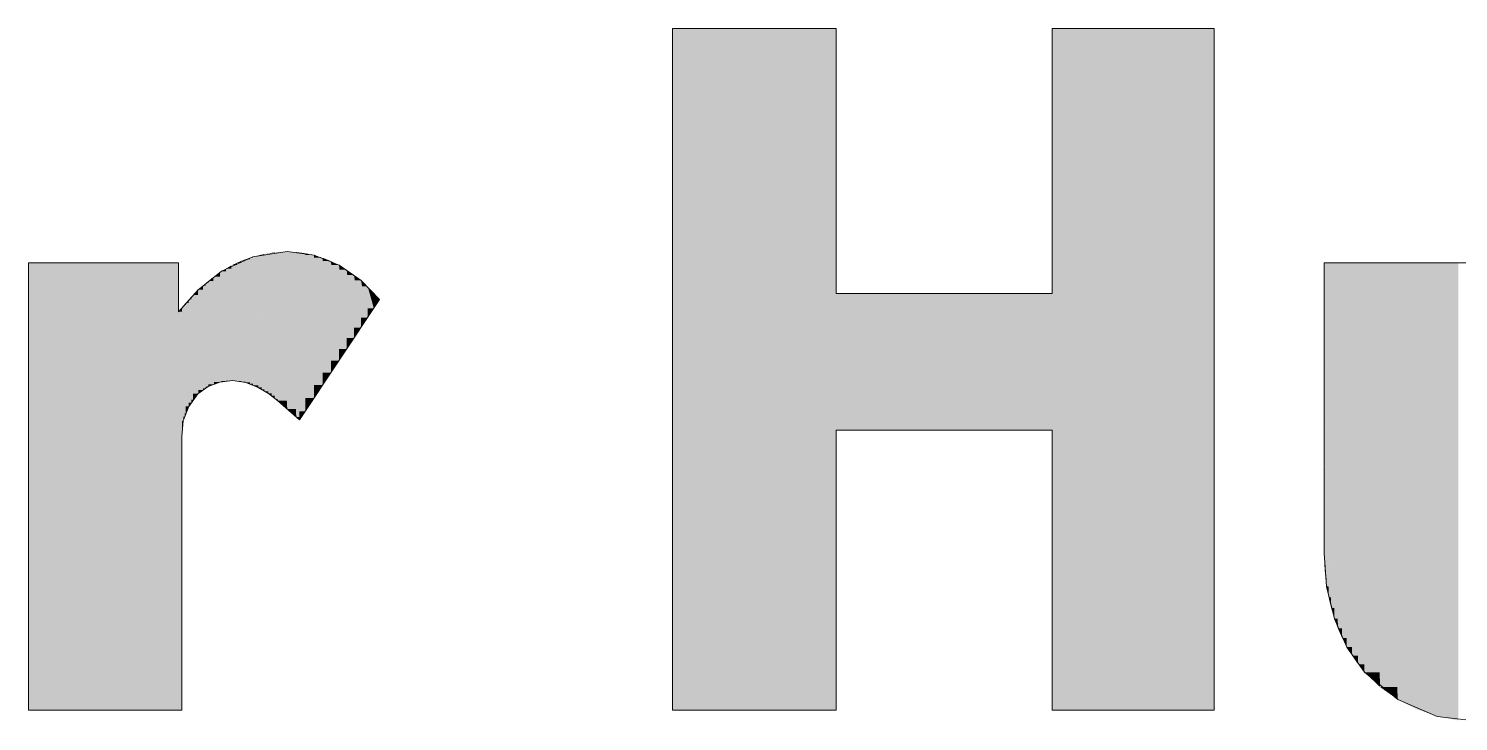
# Model space of a CAD drawing. Extents: x 885 to 2021, y 330 to 1122.
# Drawn here: x 1744.13 to 1752.52, y 648.9 to 652.97 of the extents above; entities that cross this region are included whole.
import ezdxf

# ---------------------------------------------------------------- set-up
doc = ezdxf.new("R2010")
doc.units = 0
doc.layers.get('0').update_dxf_attribs({"lineweight": 25})
doc.layers.add('P11_Plankopf_Ausführung_AF_4_800 Plankopf', color=7, linetype='Continuous', lineweight=25)

# ---------------------------------------------------------------- blocks, each defined once
blk = doc.blocks.new('Referenz-A0T8DITAAL', base_point=(1729.7843, 502.0648))
at = {"layer": 'P11_Plankopf_Ausführung_AF_4_800 Plankopf', "color": 0, "linetype": 'Continuous', "lineweight": 13, "ltscale": 16.9}
for p, q in [((1748.8711, 652.9697), (1747.9093, 652.9697)), ((1747.9093, 652.9697), (1747.9093, 648.9697)), ((1748.8711, 651.4149), (1748.8711, 652.9697)), ((1751.0912, 652.9697), (1750.1397, 652.9697)), ((1750.1397, 652.9697), (1750.1397, 651.4149)), ((1751.0912, 648.9697), (1751.0912, 652.9697)), ((1745.4466, 651.6307), (1745.2614, 651.5454)), ((1745.6483, 651.6605), (1745.4466, 651.6307)), ((1745.8051, 651.6399), (1745.6483, 651.6605)), ((1745.952, 651.5812), (1745.8051, 651.6399)), ((1745.0088, 651.594), (1744.1293, 651.594)), ((1744.1293, 651.594), (1744.1293, 648.9697)), ((1745.0088, 651.3075), (1745.0088, 651.594)), ((1746.0811, 651.4918), (1745.952, 651.5812)), ((1752.6259, 651.594), (1751.7358, 651.594)), ((1751.7358, 651.594), (1751.7358, 649.8905)), ((1745.2614, 651.5454), (1745.1251, 651.4371)), ((1746.1905, 651.3791), (1746.0811, 651.4918)), ((1745.1251, 651.4371), (1745.0088, 651.3075)), ((1745.7199, 650.6732), (1746.1905, 651.3791)), ((1750.1397, 651.4149), (1748.8711, 651.4149)), ((1745.2528, 650.895), (1745.184, 650.8687)), ((1745.326, 650.9034), (1745.2528, 650.895)), ((1745.4045, 650.8927), (1745.326, 650.9034)), ((1745.4782, 650.8637), (1745.4045, 650.8927)), ((1745.1239, 650.826), (1745.0699, 650.7524)), ((1745.184, 650.8687), (1745.1239, 650.826)), ((1745.5372, 650.8279), (1745.4782, 650.8637)), ((1745.592, 650.7857), (1745.5372, 650.8279)), ((1745.0699, 650.7524), (1745.0375, 650.667)), ((1745.592, 650.7857), (1745.7199, 650.6732)), ((1745.0375, 650.667), (1745.0293, 650.576)), ((1745.0293, 648.9697), (1745.0293, 650.576)), ((1748.8711, 648.9697), (1748.8711, 650.6118)), ((1748.8711, 650.6118), (1750.1397, 650.6118)), ((1750.1397, 650.6118), (1750.1397, 648.9697)), ((1751.7358, 649.8905), (1751.7502, 649.6955)), ((1751.7502, 649.6955), (1751.7961, 649.5053)), ((1751.7961, 649.5053), (1751.8692, 649.3398)), ((1751.8692, 649.3398), (1751.973, 649.1916)), ((1751.973, 649.1916), (1752.1683, 649.0315)), ((1752.1683, 649.0315), (1752.4007, 648.9327)), ((1744.1293, 648.9697), (1745.0293, 648.9697)), ((1747.9093, 648.9697), (1748.8711, 648.9697)), ((1750.1397, 648.9697), (1751.0912, 648.9697)), ((1752.4007, 648.9327), (1752.6514, 648.9032))]:
    blk.add_line(p, q, dxfattribs=at)
at = {"layer": 'P11_Plankopf_Ausführung_AF_4_800 Plankopf', "color": 0, "linetype": 'Continuous', "lineweight": 0, "ltscale": 0.0169}
for points in [[(1747.9093, 648.9697), (1748.8711, 648.9697), (1747.9093, 652.9697)], [(1748.8711, 651.4149), (1748.8711, 652.9697), (1747.9093, 652.9697)], [(1748.8711, 650.6118), (1748.4763, 650.6118), (1747.9093, 652.9697)], [(1748.8711, 651.4149), (1748.5435, 651.4149), (1747.9093, 652.9697)], [(1750.5095, 651.4149), (1750.1397, 651.4149), (1750.1397, 652.9697)], [(1751.0912, 648.9697), (1751.0912, 652.9697), (1750.1397, 652.9697)], [(1745.4466, 651.6249), (1745.4298, 651.6249), (1745.4466, 651.6307)], [(1745.4544, 651.6307), (1745.4466, 651.6307), (1745.4544, 651.6327)], [(1745.4544, 650.8784), (1745.4466, 650.8784), (1745.4466, 651.6307)], [(1745.4544, 650.8753), (1745.4544, 651.6307), (1745.4466, 651.6307)], [(1745.4782, 651.6327), (1745.4544, 651.6327), (1745.4782, 651.6385)], [(1745.4778, 650.8753), (1745.4544, 650.8753), (1745.4544, 651.6327)], [(1745.4782, 650.8637), (1745.4782, 651.6327), (1745.4544, 651.6327)], [(1745.4983, 651.6385), (1745.4782, 651.6385), (1745.4983, 651.6435)], [(1745.498, 650.8637), (1745.4782, 650.8637), (1745.4782, 651.6385)], [(1745.4983, 650.8525), (1745.4983, 651.6385), (1745.4782, 651.6385)], [(1745.5128, 651.6435), (1745.4983, 651.6435), (1745.5128, 651.6471)], [(1745.5126, 650.8525), (1745.4983, 650.8525), (1745.4983, 651.6435)], [(1745.5128, 650.8437), (1745.5128, 651.6435), (1745.4983, 651.6435)], [(1745.518, 651.6471), (1745.5128, 651.6471), (1745.518, 651.6478)], [(1745.518, 650.8437), (1745.5128, 650.8437), (1745.5128, 651.6471)], [(1745.518, 650.8406), (1745.518, 651.6471), (1745.5128, 651.6471)], [(1745.5372, 651.6478), (1745.518, 651.6478), (1745.5372, 651.6507)], [(1745.5369, 650.8406), (1745.518, 650.8406), (1745.518, 651.6478)], [(1745.5372, 650.8279), (1745.5372, 651.6478), (1745.518, 651.6478)], [(1745.556, 651.6507), (1745.5372, 651.6507), (1745.556, 651.6534)], [(1745.5557, 650.8279), (1745.5372, 650.8279), (1745.5372, 651.6507)], [(1745.556, 650.8145), (1745.556, 651.6507), (1745.5372, 651.6507)], [(1745.5743, 651.6534), (1745.556, 651.6534), (1745.5743, 651.6561)], [(1745.574, 650.8145), (1745.556, 650.8145), (1745.556, 651.6534)], [(1745.5743, 650.8004), (1745.5743, 651.6534), (1745.556, 651.6534)], [(1745.5802, 651.6561), (1745.5743, 651.6561), (1745.5802, 651.657)], [(1745.5802, 650.8004), (1745.5743, 650.8004), (1745.5743, 651.6561)], [(1745.5802, 650.7955), (1745.5802, 651.6561), (1745.5743, 651.6561)], [(1745.592, 651.657), (1745.5802, 651.657), (1745.592, 651.6576)], [(1745.5919, 650.7955), (1745.5802, 650.7955), (1745.5802, 651.657)], [(1745.592, 650.7857), (1745.592, 651.657), (1745.5802, 651.657)], [(1745.6483, 651.6576), (1745.592, 651.6576), (1745.6483, 651.6605)], [(1745.6453, 650.7857), (1745.592, 650.7857), (1745.592, 651.6576)], [(1745.6483, 650.7362), (1745.6483, 651.6576), (1745.592, 651.6576)], [(1745.6985, 650.7362), (1745.6483, 650.7362), (1745.6483, 651.6605)], [(1745.7011, 651.658), (1745.6484, 651.658), (1745.6483, 651.6605)], [(1745.7011, 650.6898), (1745.7011, 651.658), (1745.6484, 651.658)], [(1745.7196, 650.6898), (1745.7011, 650.6898), (1745.7011, 651.658)], [(1745.7199, 651.6555), (1745.7011, 651.6555), (1745.7011, 651.658)], [(1745.7199, 650.6732), (1745.7199, 651.6555), (1745.7011, 651.6555)], [(1745.7535, 650.7236), (1745.7199, 650.7236), (1745.7199, 651.6555)], [(1745.7535, 651.6511), (1745.7201, 651.6511), (1745.7199, 651.6555)], [(1745.7535, 650.7236), (1745.7535, 651.6511), (1745.7201, 651.6511)], [(1745.8051, 650.801), (1745.7535, 650.801), (1745.7535, 651.6511)], [(1745.8051, 651.6399), (1745.7542, 651.6399), (1745.7535, 651.6511)], [(1745.8051, 650.801), (1745.8051, 651.6399), (1745.7542, 651.6399)], [(1745.8557, 650.8768), (1745.8051, 650.8768), (1745.8051, 651.6399)], [(1745.8557, 651.6244), (1745.8061, 651.6244), (1745.8051, 651.6399)], [(1744.1293, 648.9697), (1745.0088, 648.9697), (1744.1293, 651.594)], [(1745.0088, 651.3075), (1745.0088, 651.594), (1744.1293, 651.594)], [(1745.0088, 651.3075), (1744.2253, 651.3075), (1744.1293, 651.594)], [(1745.2891, 651.5454), (1745.2614, 651.5454), (1745.2891, 651.5615)], [(1745.3203, 651.5615), (1745.2891, 651.5615), (1745.3203, 651.5797)], [(1745.3203, 650.9031), (1745.2891, 650.9031), (1745.2891, 651.5615)], [(1745.3203, 650.9031), (1745.3203, 651.5615), (1745.2891, 651.5615)], [(1745.326, 651.5797), (1745.3203, 651.5797), (1745.326, 651.5823)], [(1745.326, 650.9034), (1745.3203, 650.9034), (1745.3203, 651.5797)], [(1745.326, 650.9034), (1745.326, 651.5797), (1745.3203, 651.5797)], [(1745.3524, 651.5823), (1745.326, 651.5823), (1745.3524, 651.5945)], [(1745.3524, 650.9034), (1745.326, 650.9034), (1745.326, 651.5823)], [(1745.3524, 650.9019), (1745.3524, 651.5823), (1745.326, 651.5823)], [(1745.3786, 651.5945), (1745.3524, 651.5945), (1745.3786, 651.6066)], [(1745.3785, 650.9019), (1745.3524, 650.9019), (1745.3524, 651.5945)], [(1745.3786, 650.8983), (1745.3786, 651.5945), (1745.3524, 651.5945)], [(1745.3822, 651.6066), (1745.3786, 651.6066), (1745.3822, 651.6082)], [(1745.3822, 650.8983), (1745.3786, 650.8983), (1745.3786, 651.6066)], [(1745.3822, 650.8975), (1745.3822, 651.6066), (1745.3786, 651.6066)], [(1745.4045, 651.6082), (1745.3822, 651.6082), (1745.4045, 651.616)], [(1745.4043, 650.8975), (1745.3822, 650.8975), (1745.3822, 651.6082)], [(1745.4045, 650.8927), (1745.4045, 651.6082), (1745.3822, 651.6082)], [(1745.4298, 651.616), (1745.4045, 651.616), (1745.4298, 651.6249)], [(1745.4295, 650.8927), (1745.4045, 650.8927), (1745.4045, 651.616)], [(1745.4298, 650.885), (1745.4298, 651.616), (1745.4045, 651.616)], [(1745.4464, 650.885), (1745.4298, 650.885), (1745.4298, 651.6249)], [(1745.4466, 650.8784), (1745.4466, 651.6249), (1745.4298, 651.6249)], [(1745.8557, 650.8768), (1745.8557, 651.6244), (1745.8061, 651.6244)], [(1745.9047, 650.9505), (1745.8557, 650.9505), (1745.8557, 651.6244)], [(1745.9047, 651.6048), (1745.8571, 651.6048), (1745.8557, 651.6244)], [(1745.9047, 650.9505), (1745.9047, 651.6048), (1745.8571, 651.6048)], [(1745.952, 651.0214), (1745.9047, 651.0214), (1745.9047, 651.6048)], [(1745.952, 651.5812), (1745.9066, 651.5812), (1745.9047, 651.6048)], [(1745.952, 651.0214), (1745.952, 651.5812), (1745.9066, 651.5812)], [(1745.997, 651.0888), (1745.952, 651.0888), (1745.952, 651.5812)], [(1745.997, 651.5542), (1745.9545, 651.5542), (1745.952, 651.5812)], [(1745.997, 651.0888), (1745.997, 651.5542), (1745.9545, 651.5542)], [(1746.0401, 651.1534), (1745.997, 651.1534), (1745.997, 651.5542)], [(1746.0401, 651.5244), (1746.0002, 651.5244), (1745.997, 651.5542)], [(1751.737, 649.8905), (1751.7358, 649.8905), (1751.7358, 651.594)], [(1751.737, 649.8253), (1751.737, 651.594), (1751.7358, 651.594)], [(1751.7417, 649.8253), (1751.737, 649.8253), (1751.737, 651.594)], [(1751.7419, 649.7602), (1751.7419, 651.594), (1751.737, 651.594)], [(1751.7499, 649.7602), (1751.7419, 649.7602), (1751.7419, 651.594)], [(1751.7502, 649.6955), (1751.7502, 651.594), (1751.7419, 651.594)], [(1751.7617, 649.6955), (1751.7502, 649.6955), (1751.7502, 651.594)], [(1751.7621, 649.6313), (1751.7621, 651.594), (1751.7502, 651.594)], [(1751.7769, 649.6313), (1751.7621, 649.6313), (1751.7621, 651.594)], [(1751.7774, 649.5679), (1751.7774, 651.594), (1751.7621, 651.594)], [(1751.7955, 649.5679), (1751.7774, 649.5679), (1751.7774, 651.594)], [(1751.7961, 649.5053), (1751.7961, 651.594), (1751.7774, 651.594)], [(1751.8163, 649.5053), (1751.7961, 649.5053), (1751.7961, 651.594)], [(1751.8168, 649.4486), (1751.8168, 651.594), (1751.7961, 651.594)], [(1751.8406, 649.4486), (1751.8168, 649.4486), (1751.8168, 651.594)], [(1751.8412, 649.3934), (1751.8412, 651.594), (1751.8168, 651.594)], [(1751.8685, 649.3934), (1751.8412, 649.3934), (1751.8412, 651.594)], [(1751.8692, 649.3398), (1751.8692, 651.594), (1751.8412, 651.594)], [(1751.8998, 649.3398), (1751.8692, 649.3398), (1751.8692, 651.594)], [(1751.9005, 649.2882), (1751.9005, 651.594), (1751.8692, 651.594)], [(1751.9344, 649.2882), (1751.9005, 649.2882), (1751.9005, 651.594)], [(1751.9352, 649.2387), (1751.9352, 651.594), (1751.9005, 651.594)], [(1751.9722, 649.2387), (1751.9352, 649.2387), (1751.9352, 651.594)], [(1751.973, 649.1916), (1751.973, 651.594), (1751.9352, 651.594)], [(1752.0617, 649.1916), (1751.973, 649.1916), (1751.973, 651.594)], [(1752.0649, 649.1046), (1752.0649, 651.594), (1751.973, 651.594)], [(1752.1653, 649.1046), (1752.0649, 649.1046), (1752.0649, 651.594)], [(1752.1683, 649.0315), (1752.1683, 651.594), (1752.0649, 651.594)], [(1752.2785, 649.0315), (1752.1683, 649.0315), (1752.1683, 651.594)], [(1752.2809, 648.9739), (1752.2809, 651.594), (1752.1683, 651.594)], [(1752.3988, 648.9739), (1752.2809, 648.9739), (1752.2809, 651.594)], [(1752.4007, 648.9327), (1752.4007, 651.594), (1752.2809, 651.594)], [(1752.5239, 648.9327), (1752.4007, 648.9327), (1752.4007, 651.594)], [(1752.525, 648.909), (1752.525, 651.594), (1752.4007, 651.594)], [(1745.1685, 651.4616), (1745.1526, 651.4616), (1745.1685, 651.4757)], [(1745.184, 651.4757), (1745.1685, 651.4757), (1745.184, 651.4881)], [(1745.184, 650.8687), (1745.1685, 650.8687), (1745.1685, 651.4757)], [(1745.184, 650.8687), (1745.184, 651.4757), (1745.1685, 651.4757)], [(1745.214, 651.4881), (1745.184, 651.4881), (1745.214, 651.5119)], [(1745.214, 650.8824), (1745.184, 650.8824), (1745.184, 651.4881)], [(1745.214, 650.8824), (1745.214, 651.4881), (1745.184, 651.4881)], [(1745.2176, 651.5119), (1745.214, 651.5119), (1745.2176, 651.5144)], [(1745.2176, 650.884), (1745.214, 650.884), (1745.214, 651.5119)], [(1745.2176, 650.884), (1745.2176, 651.5119), (1745.214, 651.5119)], [(1745.2528, 651.5144), (1745.2176, 651.5144), (1745.2528, 651.5393)], [(1745.2528, 650.895), (1745.2176, 650.895), (1745.2176, 651.5144)], [(1745.2528, 650.895), (1745.2528, 651.5144), (1745.2176, 651.5144)], [(1745.2614, 651.5393), (1745.2528, 651.5393), (1745.2614, 651.5454)], [(1745.2614, 650.8966), (1745.2528, 650.8966), (1745.2528, 651.5393)], [(1745.2614, 650.8966), (1745.2614, 651.5393), (1745.2528, 651.5393)], [(1745.2891, 650.9015), (1745.2614, 650.9015), (1745.2614, 651.5454)], [(1745.2891, 650.9015), (1745.2891, 651.5454), (1745.2614, 651.5454)], [(1746.0401, 651.1534), (1746.0401, 651.5244), (1746.0002, 651.5244)], [(1746.0811, 651.215), (1746.0401, 651.215), (1746.0401, 651.5244)], [(1746.0811, 651.4918), (1746.0444, 651.4918), (1746.0401, 651.5244)], [(1746.0811, 651.215), (1746.0811, 651.4918), (1746.0444, 651.4918)], [(1746.12, 651.2734), (1746.0811, 651.2734), (1746.0811, 651.4918)], [(1746.12, 651.4566), (1746.0874, 651.4566), (1746.0811, 651.4918)], [(1745.0699, 651.3592), (1745.0508, 651.3592), (1745.0699, 651.3804)], [(1745.0839, 651.3804), (1745.0699, 651.3804), (1745.0839, 651.3961)], [(1745.0839, 650.7746), (1745.0699, 650.7746), (1745.0699, 651.3804)], [(1745.0839, 650.7746), (1745.0839, 651.3804), (1745.0699, 651.3804)], [(1745.0944, 651.3961), (1745.0839, 651.3961), (1745.0944, 651.4065)], [(1745.0944, 650.791), (1745.0839, 650.791), (1745.0839, 651.3961)], [(1745.0944, 650.791), (1745.0944, 651.3961), (1745.0839, 651.3961)], [(1745.1239, 651.4065), (1745.0944, 651.4065), (1745.1239, 651.436)], [(1745.1239, 650.826), (1745.0944, 650.826), (1745.0944, 651.4065)], [(1745.1239, 650.826), (1745.1239, 651.4065), (1745.0944, 651.4065)], [(1745.1251, 651.436), (1745.1239, 651.436), (1745.1251, 651.4371)], [(1745.1251, 650.827), (1745.1239, 650.827), (1745.1239, 651.436)], [(1745.1251, 650.827), (1745.1251, 651.436), (1745.1239, 651.436)], [(1745.1526, 651.4371), (1745.1251, 651.4371), (1745.1526, 651.4616)], [(1745.1526, 650.8493), (1745.1251, 650.8493), (1745.1251, 651.4371)], [(1745.1526, 650.8493), (1745.1526, 651.4371), (1745.1251, 651.4371)], [(1745.1685, 650.8591), (1745.1526, 650.8591), (1745.1526, 651.4616)], [(1745.1685, 650.8591), (1745.1685, 651.4616), (1745.1526, 651.4616)], [(1746.12, 651.2734), (1746.12, 651.4566), (1746.0874, 651.4566)], [(1746.1565, 651.3281), (1746.12, 651.3281), (1746.12, 651.4566)], [(1746.1565, 651.419), (1746.1307, 651.419), (1746.12, 651.4566)], [(1746.1565, 651.3281), (1746.1565, 651.419), (1746.1307, 651.419)], [(1746.1905, 651.3791), (1746.1565, 651.3791), (1746.1565, 651.419)], [(1746.1565, 651.3281), (1746.1905, 651.3791), (1746.1565, 651.3791)], [(1748.8711, 650.6118), (1748.8711, 651.4149), (1748.5435, 651.4149)], [(1748.8711, 650.6118), (1750.1397, 650.6118), (1748.8711, 651.4149)], [(1750.1397, 650.6118), (1750.1397, 651.4149), (1748.8711, 651.4149)], [(1751.0912, 648.9697), (1750.5095, 651.4149), (1750.1397, 651.4149)], [(1750.4522, 650.6118), (1750.1397, 650.6118), (1750.1397, 651.4149)], [(1745.0088, 648.9697), (1745.0088, 651.3075), (1744.2253, 651.3075)], [(1745.0293, 651.3075), (1745.0088, 651.3075), (1745.0293, 651.3331)], [(1745.0088, 648.9697), (1745.0293, 648.9697), (1745.0088, 651.3075)], [(1745.0293, 650.576), (1745.0293, 651.3075), (1745.0088, 651.3075)], [(1745.0293, 650.576), (1745.0152, 650.576), (1745.0088, 651.3075)], [(1745.0303, 651.3331), (1745.0293, 651.3331), (1745.0303, 651.3344)], [(1745.0303, 650.6218), (1745.0293, 650.6218), (1745.0293, 651.3331)], [(1745.0303, 650.6218), (1745.0303, 651.3331), (1745.0293, 651.3331)], [(1745.0375, 651.3344), (1745.0303, 651.3344), (1745.0375, 651.3434)], [(1745.0375, 650.667), (1745.0303, 650.667), (1745.0303, 651.3344)], [(1745.0375, 650.667), (1745.0375, 651.3344), (1745.0303, 651.3344)], [(1745.0451, 651.3434), (1745.0375, 651.3434), (1745.0451, 651.3529)], [(1745.0451, 650.6921), (1745.0375, 650.6921), (1745.0375, 651.3434)], [(1745.0451, 650.6921), (1745.0451, 651.3434), (1745.0375, 651.3434)], [(1745.0508, 651.3529), (1745.0451, 651.3529), (1745.0508, 651.3592)], [(1745.0508, 650.7108), (1745.0451, 650.7108), (1745.0451, 651.3529)], [(1745.0508, 650.7108), (1745.0508, 651.3529), (1745.0451, 651.3529)], [(1745.0699, 650.7524), (1745.0508, 650.7524), (1745.0508, 651.3592)], [(1745.0699, 650.7524), (1745.0699, 651.3592), (1745.0508, 651.3592)], [(1746.12, 651.2734), (1746.1565, 651.3281), (1746.12, 651.3281)], [(1746.0401, 651.1534), (1746.0811, 651.215), (1746.0401, 651.215)], [(1746.0811, 651.215), (1746.12, 651.2734), (1746.0811, 651.2734)], [(1745.997, 651.0888), (1746.0401, 651.1534), (1745.997, 651.1534)], [(1745.952, 651.0214), (1745.997, 651.0888), (1745.952, 651.0888)], [(1745.9047, 650.9505), (1745.952, 651.0214), (1745.9047, 651.0214)], [(1745.184, 650.8687), (1745.214, 650.8824), (1745.184, 650.8824)], [(1745.214, 650.8824), (1745.2176, 650.884), (1745.214, 650.884)], [(1745.2176, 650.884), (1745.2528, 650.895), (1745.2176, 650.895)], [(1745.2528, 650.895), (1745.2614, 650.8966), (1745.2528, 650.8966)], [(1745.2614, 650.8966), (1745.2891, 650.9015), (1745.2614, 650.9015)], [(1745.2891, 650.9015), (1745.3203, 650.9031), (1745.2891, 650.9031)], [(1745.3203, 650.9031), (1745.326, 650.9034), (1745.3203, 650.9034)], [(1745.3524, 650.9019), (1745.3524, 650.9034), (1745.326, 650.9034)], [(1745.3786, 650.8983), (1745.3785, 650.9019), (1745.3524, 650.9019)], [(1745.3822, 650.8975), (1745.3822, 650.8983), (1745.3786, 650.8983)], [(1745.4045, 650.8927), (1745.4043, 650.8975), (1745.3822, 650.8975)], [(1745.4298, 650.885), (1745.4295, 650.8927), (1745.4045, 650.8927)], [(1745.4466, 650.8784), (1745.4464, 650.885), (1745.4298, 650.885)], [(1745.4544, 650.8753), (1745.4544, 650.8784), (1745.4466, 650.8784)], [(1745.4782, 650.8637), (1745.4778, 650.8753), (1745.4544, 650.8753)], [(1745.8051, 650.801), (1745.8557, 650.8768), (1745.8051, 650.8768)], [(1745.8557, 650.8768), (1745.9047, 650.9505), (1745.8557, 650.9505)], [(1745.0839, 650.7746), (1745.0944, 650.791), (1745.0839, 650.791)], [(1745.0944, 650.791), (1745.1239, 650.826), (1745.0944, 650.826)], [(1745.1239, 650.826), (1745.1251, 650.827), (1745.1239, 650.827)], [(1745.1251, 650.827), (1745.1526, 650.8493), (1745.1251, 650.8493)], [(1745.1526, 650.8493), (1745.1685, 650.8591), (1745.1526, 650.8591)], [(1745.1685, 650.8591), (1745.184, 650.8687), (1745.1685, 650.8687)], [(1745.4983, 650.8525), (1745.498, 650.8637), (1745.4782, 650.8637)], [(1745.5128, 650.8437), (1745.5126, 650.8525), (1745.4983, 650.8525)], [(1745.518, 650.8406), (1745.518, 650.8437), (1745.5128, 650.8437)], [(1745.5372, 650.8279), (1745.5369, 650.8406), (1745.518, 650.8406)], [(1745.556, 650.8145), (1745.5557, 650.8279), (1745.5372, 650.8279)], [(1745.5743, 650.8004), (1745.574, 650.8145), (1745.556, 650.8145)], [(1745.5802, 650.7955), (1745.5802, 650.8004), (1745.5743, 650.8004)], [(1745.592, 650.7857), (1745.5919, 650.7955), (1745.5802, 650.7955)], [(1745.7535, 650.7236), (1745.8051, 650.801), (1745.7535, 650.801)], [(1745.0451, 650.6921), (1745.0508, 650.7108), (1745.0451, 650.7108)], [(1745.0508, 650.7108), (1745.0699, 650.7524), (1745.0508, 650.7524)], [(1745.0699, 650.7524), (1745.0839, 650.7746), (1745.0699, 650.7746)], [(1745.6483, 650.7362), (1745.6453, 650.7857), (1745.592, 650.7857)], [(1745.7011, 650.6898), (1745.6985, 650.7362), (1745.6483, 650.7362)], [(1745.7199, 650.6732), (1745.7535, 650.7236), (1745.7199, 650.7236)], [(1745.0303, 650.6218), (1745.0375, 650.667), (1745.0303, 650.667)], [(1745.0375, 650.667), (1745.0451, 650.6921), (1745.0375, 650.6921)], [(1745.7199, 650.6732), (1745.7196, 650.6898), (1745.7011, 650.6898)], [(1745.0293, 648.9697), (1745.0293, 650.576), (1745.0152, 650.576)], [(1745.0293, 650.576), (1745.0303, 650.6218), (1745.0293, 650.6218)], [(1748.8711, 648.9697), (1748.8711, 650.6118), (1748.4763, 650.6118)], [(1750.1397, 648.9697), (1751.0912, 648.9697), (1750.1397, 650.6118)], [(1751.0912, 648.9697), (1750.4522, 650.6118), (1750.1397, 650.6118)], [(1751.737, 649.8253), (1751.737, 649.8905), (1751.7358, 649.8905)], [(1751.7419, 649.7602), (1751.7417, 649.8253), (1751.737, 649.8253)], [(1751.7502, 649.6955), (1751.7499, 649.7602), (1751.7419, 649.7602)], [(1751.7621, 649.6313), (1751.7617, 649.6955), (1751.7502, 649.6955)], [(1751.7774, 649.5679), (1751.7769, 649.6313), (1751.7621, 649.6313)], [(1751.7961, 649.5053), (1751.7955, 649.5679), (1751.7774, 649.5679)], [(1751.8168, 649.4486), (1751.8163, 649.5053), (1751.7961, 649.5053)], [(1751.8412, 649.3934), (1751.8406, 649.4486), (1751.8168, 649.4486)], [(1751.8692, 649.3398), (1751.8685, 649.3934), (1751.8412, 649.3934)], [(1751.9005, 649.2882), (1751.8998, 649.3398), (1751.8692, 649.3398)], [(1751.9352, 649.2387), (1751.9344, 649.2882), (1751.9005, 649.2882)], [(1751.973, 649.1916), (1751.9722, 649.2387), (1751.9352, 649.2387)], [(1752.0649, 649.1046), (1752.0617, 649.1916), (1751.973, 649.1916)], [(1752.1683, 649.0315), (1752.1653, 649.1046), (1752.0649, 649.1046)], [(1752.2809, 648.9739), (1752.2785, 649.0315), (1752.1683, 649.0315)], [(1752.4007, 648.9327), (1752.3988, 648.9739), (1752.2809, 648.9739)], [(1752.525, 648.909), (1752.5239, 648.9327), (1752.4007, 648.9327)]]:
    blk.add_solid(points, dxfattribs=at)

msp = doc.modelspace()

# ---------------------------------------------------------------- block references
at = {"color": 8, "lineweight": 25, "ltscale": 0.25, "true_color": 0x808080}
msp.add_blockref('Referenz-A0T8DITAAL', (1729.7843, 502.0648), dxfattribs=at)

doc.saveas('drawing.dxf')
